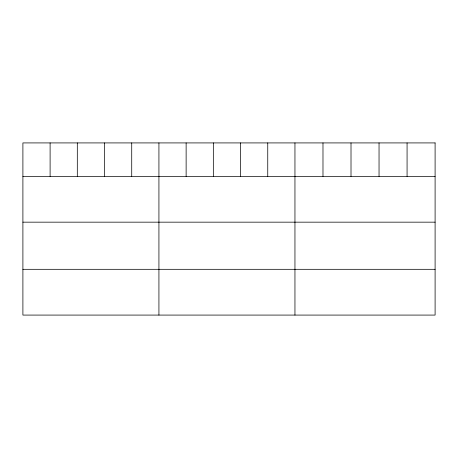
<?xml version="1.0" encoding="UTF-8"?>
<svg xmlns="http://www.w3.org/2000/svg" width="458" height="458" viewBox="0 0 458 458"><rect width="100%" height="100%" fill="white"/><g stroke="black" fill="none" stroke-linecap="round" stroke-linejoin="round"><path stroke-width="0.69" d="M22.9 176.404L435.1 176.404M22.9 222.164L435.1 222.164M22.9 269.315L435.1 269.315M407.07 142.919L407.07 176.404M379.041 142.919L379.041 176.404M351.011 142.919L351.011 176.404M322.982 142.919L322.982 176.404M294.952 142.919L294.952 315.081M267.747 142.919L267.747 176.404M240.542 142.919L240.542 176.404M213.336 142.919L213.336 176.404M186.131 142.919L186.131 176.404M158.926 142.919L158.926 315.081M131.721 142.919L131.721 176.404M104.516 142.919L104.516 176.404M77.31 142.919L77.31 176.404M50.105 142.919L50.105 176.404M435.1 142.919L22.9 142.919L22.9 315.081L435.1 315.081L435.1 142.919"/></g></svg>
